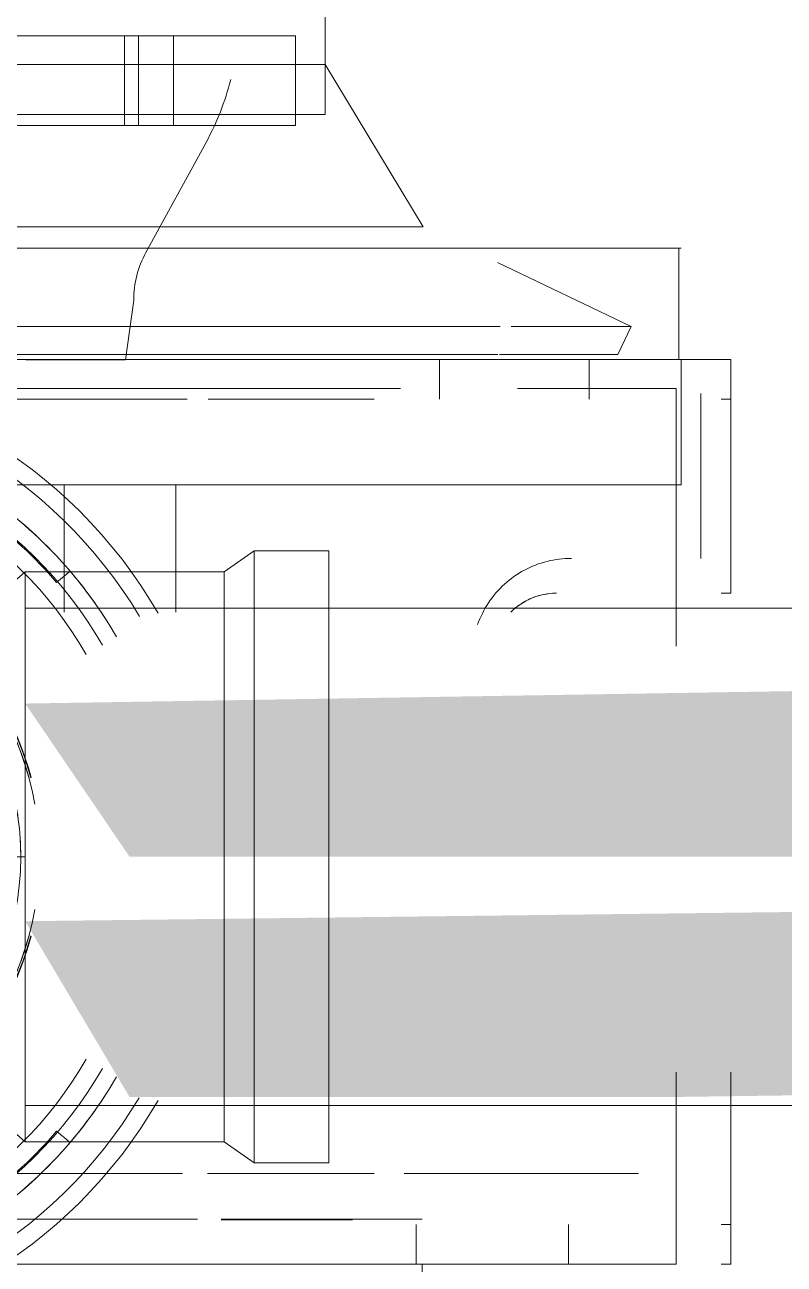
# Model space of a CAD drawing. Header units: metres. Extents: x 149 to 429, y -3 to 162.
# Drawn here: x 355.9768 to 356.0531, y 96.201 to 96.3256 of the extents above; entities that cross this region are included whole.
import ezdxf

# ---------------------------------------------------------------- set-up
doc = ezdxf.new("R2010")
doc.units = ezdxf.units.M
for name, color, linetype, lineweight in [('P-PIPE', 7, 'Continuous', 5), ('P-PIPE-CNTR', 7, 'Continuous', 5), ('P-SANR-FIXT', 7, 'Continuous', 5)]:
    doc.layers.add(name, color=color, linetype=linetype, lineweight=lineweight)

# ---------------------------------------------------------------- blocks, each defined once
blk = doc.blocks.new('Bomba Jacuzzi1 - 15B-T 1_1_2CV TRIF_220_380V _1 1_2CV_-V121-TÉRREO 1_20 - Dependente 2')
at = {"layer": 'P-SANR-FIXT', "color": 9, "lineweight": 15, "true_color": 0xc0c0c0}
for p, q in [((0.214625, 0.05925000000000034), (0.214625, -0.05924999999999967)), ((0.214625, 0.05925000000000034), (0.214625, -0.05924999999999967)), ((0.213487, 0.04400000000000034), (0.213487, -0.04399999999999966)), ((0.213487, 0.04400000000000034), (0.213487, -0.04399999999999966)), ((0.2225, -0.04399999999999966), (0.2225, 0.04400000000000034)), ((0.2225, -0.04399999999999966), (0.2225, 0.04400000000000034)), ((0.213487, -0.04149999999999967), (0.213487, 0.04150000000000035)), ((0.213487, -0.04149999999999967), (0.213487, 0.04150000000000035)), ((0.2225, 0.04150000000000035), (0.2225, -0.04149999999999967)), ((0.2225, 0.04150000000000035), (0.2225, -0.04149999999999967)), ((0.213487, 0.03300000000000034), (0.213487, -0.03299999999999967)), ((0.213487, 0.03300000000000034), (0.213487, -0.03299999999999967)), ((0.213487, -0.03049999999999967), (0.213487, 0.03050000000000034)), ((0.213487, -0.03049999999999967), (0.213487, 0.03050000000000034)), ((0.203312, -0.06907799999999967), (0.203312, 2.379059794325298e-16)), ((0.203312, -0.06182169567077971), (0.203312, 2.484619597875562e-16)), ((0.219625, 6.350871527104741e-16), (0.219625, -0.05924999999999966)), ((0.213487, -0.03906764966055676), (0.213487, -0.002031506006338959)), ((0.213487, -0.002031506006338938), (0.213487, -0.03906764966055658)), ((0.2225, -0.002031506006338961), (0.2225, -0.03906764966055676)), ((0.2225, -0.03906764966055658), (0.2225, -0.002031506006338938)), ((0.09905600000000002, -0.003145231169714404), (0.09905600000000002, -0.09449999999999967)), ((0.213487, -0.003445719568712063), (0.213487, -0.04048186322292979)), ((0.213487, -0.04048186322292959), (0.213487, -0.003445719568712063)), ((0.2225, -0.04048186322292979), (0.2225, -0.003445719568712059)), ((0.2225, -0.003445719568712063), (0.2225, -0.04048186322292959)), ((0.213487, -0.05624999999999967), (0.213487, -0.003872983346207061)), ((0.213487, -0.003872983346207053), (0.213487, -0.05624999999999967)), ((0.2225, -0.05624999999999967), (0.2225, -0.003872983346207053)), ((0.2225, -0.003872983346207061), (0.2225, -0.05624999999999967)), ((0.20117, -0.00628305148793191), (0.20117, -0.0765469554875169)), ((0.1774, -0.0768398580535087), (0.1774, -0.01354140730138602)), ((0.19, -0.01354140730138602), (0.19, -0.0768398580535087)), ((0.213487, -0.04048186322292979), (0.213487, -0.03906764966055676)), ((0.213487, -0.03906764966055676), (0.2225, -0.03906764966055676)), ((0.213487, -0.03906764966055658), (0.213487, -0.04048186322292959)), ((0.2225, -0.03906764966055658), (0.213487, -0.03906764966055658)), ((0.2225, -0.03906764966055676), (0.2225, -0.04048186322292979)), ((0.2225, -0.04048186322292959), (0.2225, -0.03906764966055658)), ((0.213487, -0.04048186322292979), (0.2225, -0.04048186322292979)), ((0.213487, -0.04048186322292959), (0.2225, -0.04048186322292959)), ((0.2007431644073421, -0.04122521755382266), (0.2118003561001532, -0.04726891260466683)), ((0.2134870000002476, -0.0440000000000593), (0.2225000000002006, -0.0440000000000593)), ((0.2225, -0.05624999999999967), (0.213487, -0.05624999999999967)), ((0.213487, -0.05624999999999967), (0.2225, -0.05624999999999967)), ((0.2033120000001742, -0.06907800000011304), (0.2196250000002381, -0.05925000000007749)), ((0.2146250000001526, -0.05925000000007749), (0.2301250000002097, -0.05925000000007749)), ((0.05090153967197403, -0.06900000000007095), (0.09905600000013966, -0.06900000000007095)), ((0.1774, -0.07683985805350878), (0.1774, -0.0851628751652026)), ((0.19, -0.08498315557454636), (0.19, -0.0764959149721657)), ((0.19, -0.07654695548751697), (0.19, -0.08486421843914564)), ((0.19, -0.07654695548751649), (0.19, -0.08486421843914538)), ((0.19, -0.09999999999999948), (0.19, -0.07683985805346827)), ((0.19, -0.0851628751652026), (0.19, -0.07683985805350871)), ((0.19048871739608, -0.0886505675346927), (0.19048871739608, -0.07677364354495188)), ((0.1933120000001418, -0.0900000000000142), (0.1997420948823365, -0.07654695548751116)), ((0.20117, -0.0848642184391454), (0.20117, -0.07654695548751655)), ((0.20117, -0.08486421843914563), (0.20117, -0.0765469554875169)), ((0.193312, -0.0899999999999997), (0.193312, -0.0779422863405992)), ((0.187056, -0.09449999999999967), (0.187056, -0.08183940065762921)), ((0.1774, -0.09407259980482897), (0.1774, -0.08516287516520257)), ((0.186, -0.08577184031214673), (0.19, -0.08577184031214673)), ((0.19, -0.0947919999999997), (0.19, -0.08486421843914564)), ((0.19, -0.0848642184391454), (0.19, -0.09479199999999968)), ((0.19, -0.09407160286886058), (0.19, -0.08498315557454636)), ((0.19, -0.08516287516520257), (0.19, -0.09407259980482897)), ((0.20117, -0.09479199999999968), (0.20117, -0.0848642184391454)), ((0.20117, -0.08486421843914564), (0.20117, -0.0947919999999997)), ((0.1904887173962814, -0.0886505675347009), (0.1933120000001418, -0.0900000000000142)), ((0.09905600000000002, -0.09127999058431642), (0.09905600000000002, -0.09449999999999967)), ((0.187056, -0.09449999999999967), (0.187056, -0.09127999058431657)), ((0.09905600000013966, -0.09450000000002183), (0.118349364905553, -0.09450000000002183)), ((0.1611689295925016, -0.09450000000002183), (0.1870560000001197, -0.09450000000002183)), ((0.1774, -0.09407160286886061), (0.1774, -0.09499999993272662)), ((0.1774, -0.09407259980482897), (0.1774, -0.09499999999999954)), ((0.19, -0.09499999993272663), (0.19, -0.0940716028688607)), ((0.19, -0.09499999999999954), (0.19, -0.09407259980482889)), ((0.1774000000002195, -0.09500000000009969), (0.1900000000001994, -0.09500000000009969)), ((0.19, -0.09479199999999968), (0.19, -0.09499999999999967)), ((0.20117, -0.09479199999999968), (0.19, -0.09479199999999968)), ((0.19, -0.09479199999999965), (0.20117, -0.09479199999999965)), ((0.20117, -0.09499999999999967), (0.20117, -0.09479199999999964)), ((0.1865509255802533, -0.09699999999999945), (0.17, -0.09699999999999945)), ((0.17, -0.09699999999999943), (0.1865509255802533, -0.09699999999999943)), ((0.1665, -0.09904308625000623), (0.1665, -0.09999999999999948)), ((0.1665, -0.09999999999999946), (0.1665, -0.09904308625000621)), ((0.1665, -0.09904308625000623), (0.1665, -0.09999999999999948)), ((0.1665, -0.09999999999999946), (0.1665, -0.09904308625000621)), ((0.09902800000000002, -0.09999999999999946), (0.1183493649053564, -0.09999999999999946)), ((0.1665, -0.09999999999999948), (0.19, -0.09999999999999948)), ((0.19, -0.09999999999999946), (0.1665, -0.09999999999999946)), ((0.1665, -0.09999999999999948), (0.19, -0.09999999999999948)), ((0.19, -0.09999999999999946), (0.1665, -0.09999999999999946))]:
    blk.add_line(p, q, dxfattribs=at)
at = {"layer": 'P-SANR-FIXT', "color": 254, "lineweight": 15, "true_color": 0xd3d3d3}
for p, q in [((0.19048871739608, -0.07659579989073372), (0.19048871739608, -0.006406893536632933)), ((0.19048871739608, -0.07659579989073366), (0.19048871739608, -0.006406893536632869)), ((0.193312, -0.07682858656711536), (0.193312, -0.00640705988220801)), ((0.193312, -0.07682858656711532), (0.193312, -0.006407059882207981)), ((0.20117, -0.07654695548751655), (0.20117, -0.006283051487931198)), ((0.19, -0.0765469554875169), (0.19, -0.01354140730135719)), ((0.108184, -0.04491403440336424), (0.108184, -0.0245040324806731)), ((0.108184, -0.04491403440336451), (0.108184, -0.0245040324806734)), ((0.187056, -0.06682159082212852), (0.187056, -0.02445839976218799)), ((0.1036, -0.04641008656535589), (0.1036, -0.02640515683319091)), ((0.189947, -0.03916449999999948), (0.195947, -0.03999999999999949)), ((0.195947, -0.03999999999999948), (0.189947, -0.03916449999999947)), ((0.2118003561001532, -0.04726891260466681), (0.2007431644073421, -0.04122521755382264)), ((0.108184, -0.06416004089774209), (0.108184, -0.04741244317738891)), ((0.108184, -0.06416004089774234), (0.108184, -0.0474124431773892)), ((0.1035, -0.04878051525618109), (0.1035, -0.0619999999999997)), ((0.1036, -0.06374768774327846), (0.1036, -0.04879036790187147)), ((0.108184, -0.08764424577416449), (0.108184, -0.0671843098035363)), ((0.108184, -0.0876442457741646), (0.108184, -0.06718430980353657)), ((0.186, -0.0707145816875006), (0.19, -0.0707145816875006)), ((0.19, -0.07683985805346824), (0.19, -0.09904308625000491)), ((0.19, -0.09904308625000495), (0.19, -0.07683985805346827)), ((0.09905600000000002, -0.08183940065762871), (0.09905600000000002, -0.09127999058431642)), ((0.09905600000000002, -0.08369963825267952), (0.103056, -0.08369963825267952)), ((0.1774, -0.08498315557454636), (0.1774, -0.09407160286886058)), ((0.19, -0.08577184031214673), (0.19, -0.0990430862500064)), ((0.187056, -0.08764424577416437), (0.187056, -0.09073599999999964)), ((0.187056, -0.08764424577416476), (0.187056, -0.09073599999999964)), ((0.186, -0.09904308625000495), (0.186, -0.0999999999999995)), ((0.186, -0.0999999999999995), (0.186, -0.09904308625000639)), ((0.1183493649053564, -0.09999999999999945), (0.09902800000000002, -0.09999999999999945)), ((0.09902800000000002, -0.09999999999999948), (0.1183493649053564, -0.09999999999999948)), ((0.1183493649053564, -0.09999999999999946), (0.09902800000000002, -0.09999999999999946)), ((0.186, -0.0999999999999995), (0.19, -0.0999999999999995))]:
    blk.add_line(p, q, dxfattribs=at)
at = {"layer": 'P-SANR-FIXT', "color": 254, "lineweight": 15, "true_color": 0xe0e0e0}
for p, q in [((0.19, -0.01354140730135652), (0.19, -0.07654695548751655)), ((0.19, -0.07654695548750066), (0.19, -0.01354140730136962)), ((0.19, -0.0764959149721657), (0.19, -0.01354140730138338)), ((0.19, -0.01979397966391415), (0.19, -0.07071458168750061)), ((0.186, -0.03871911036493665), (0.186, -0.02485031015238471)), ((0.187056, -0.02450403248067269), (0.187056, -0.04536799999999915)), ((0.187056, -0.02450403248067423), (0.187056, -0.04536800000000046)), ((0.187056, -0.04741244317738854), (0.187056, -0.06416004089774179)), ((0.187056, -0.04741244317738984), (0.187056, -0.06416004089774287)), ((0.1036, -0.06899999999999967), (0.1036, -0.06374768774327846)), ((0.1774, -0.07649591497216564), (0.1774, -0.07896588260215075)), ((0.187056, -0.07857968103778416), (0.187056, -0.08764424577416437)), ((0.187056, -0.07857968103778488), (0.187056, -0.08764424577416476)), ((0.187056, -0.09127999058431657), (0.187056, -0.08183940065762904)), ((0.1774, -0.08430079112551644), (0.1774, -0.08498315557454636)), ((0.108184, -0.09073599999999964), (0.108184, -0.08764424577416449)), ((0.108184, -0.09073599999999964), (0.108184, -0.0876442457741646)), ((0.19, -0.09999999999999948), (0.19, -0.09699999999999945)), ((0.19, -0.09699999999999943), (0.19, -0.09999999999999946)), ((0.09905600000000002, -0.09904308625000494), (0.09905600000000002, -0.09999999999999948)), ((0.09905600000000002, -0.0999999999999995), (0.09905600000000002, -0.09904308625000703)), ((0.103056, -0.09904308625000703), (0.103056, -0.0999999999999995)), ((0.103056, -0.0999999999999995), (0.103056, -0.09904308625000495)), ((0.19, -0.09904308625000491), (0.19, -0.09999999999999945)), ((0.19, -0.0990430862500064), (0.19, -0.0999999999999995)), ((0.19, -0.0999999999999995), (0.19, -0.09904308625000495)), ((0.09905600000000002, -0.0999999999999995), (0.103056, -0.0999999999999995))]:
    blk.add_line(p, q, dxfattribs=at)
at = {"layer": 'P-SANR-FIXT', "color": 254, "lineweight": 15, "true_color": 0xe9e9e9}
for p, q in [((0.19, -0.01354140730136959), (0.19, -0.07654695548750061)), ((0.187056, -0.04546990180780066), (0.187056, -0.0244583997621877)), ((0.1774, -0.02695925989741234), (0.1774, -0.04536800000002818)), ((0.189947, -0.02916449999999948), (0.189947, -0.03916449999999948)), ((0.19, -0.07654695548750066), (0.19, -0.02897912934795168)), ((0.1774000000000191, -0.03299999999999945), (0.1645961940777349, -0.03299999999999945)), ((0.19, -0.04424999999999945), (0.19, -0.03299999999999945)), ((0.19, -0.03299999999999943), (0.19, -0.04424999999999944)), ((0.1645961940777134, -0.04424999999999945), (0.1774000000000085, -0.04424999999999945)), ((0.1774000000000085, -0.04424999999999944), (0.1645961940777134, -0.04424999999999944)), ((0.187056, -0.06440075186237207), (0.187056, -0.0472499999999995)), ((0.1774, -0.04939753728385585), (0.1774, -0.06416004089775802)), ((0.09905600000000002, -0.06838664109389055), (0.103056, -0.06838664109389055)), ((0.1774, -0.07896588260215075), (0.1774, -0.08430079112551644))]:
    blk.add_line(p, q, dxfattribs=at)
at = {"layer": 'P-SANR-FIXT', "color": 7, "lineweight": 15, "true_color": 0xefefef}
for p, q in [((0.186, -0.02898998229862494), (0.186, -0.04536800000003269)), ((0.189947, -0.03916449999999947), (0.189947, -0.02916449999999947)), ((0.1645961940777349, -0.03299999999999943), (0.1774000000000191, -0.03299999999999943)), ((0.186, -0.04748485908989171), (0.186, -0.06416004089777333))]:
    blk.add_line(p, q, dxfattribs=at)
at = {"layer": 'P-SANR-FIXT', "color": 254, "lineweight": 15, "true_color": 0xd3d3d3}
for centre, radius, start, end in [((0.1959469999999957, -0.05000000000001169), 0.01000000000001223, 61.33964584763093, 89.99999999997542), ((0.2247500000000707, -0.02357699999980613), 0.02700000000020422, 241.3396458476301, 255.7824978002517)]:
    blk.add_arc(centre, radius, start, end, dxfattribs=at)
at = {"layer": 'P-SANR-FIXT', "color": 254, "lineweight": 15, "true_color": 0xe0e0e0}
for centre, radius, start, end in [((0.1959469999999957, -0.05000000000001168), 0.01000000000001217, 61.33964584763039, 89.99999999997503), ((0.1600000000000001, -0.08398099999999944), 0.009999999999999955, 56.38662117593087, 70.48327646991366), ((0.1600000000000001, -0.08398099999999943), 0.00999999999999994, 56.38662117593123, 70.48327646991416)]:
    blk.add_arc(centre, radius, start, end, dxfattribs=at)
at = {"layer": 'P-SANR-FIXT', "color": 9, "lineweight": 15, "true_color": 0xc0c0c0}
blk.add_arc((0.2247500000000707, -0.02357699999980615), 0.02700000000020421, 241.3396458476297, 255.7824978002513, dxfattribs=at)
at = {"layer": 'P-SANR-FIXT', "color": 254, "lineweight": 15, "true_color": 0xe9e9e9}
for centre, radius, start, end in [((0.1600000000000001, -0.08398099999999944), 0.009999999999999945, 28.19331058796541, 56.38662117593088), ((0.1600000000000001, -0.08398099999999943), 0.00999999999999997, 28.19331058796591, 56.38662117593132), ((0.16, -0.0824999999999995), 0.006500000000000016, 4.893161048405392e-13, 45.00000000000048)]:
    blk.add_arc(centre, radius, start, end, dxfattribs=at)
at = {"layer": 'P-SANR-FIXT', "color": 7, "lineweight": 15, "true_color": 0xefefef}
for centre, radius, start, end in [((0.16, -0.08249999999999949), 0.006500000000000025, 29.99999999999998, 45.00000000000006), ((0.16, -0.08249999999999946), 0.006500000000000016, 3.66987078630405e-13, 45.00000000000043), ((0.16, -0.08249999999999945), 0.00649999999999999, 14.99999999999994, 44.99999999999995), ((0.16, -0.08249999999999949), 0.00649999999999999, 15.00000000000002, 29.99999999999989), ((0.1600000000000001, -0.08398099999999944), 0.009999999999999945, 14.09665529398268, 28.19331058796541), ((0.1600000000000001, -0.08398099999999943), 0.00999999999999996, 14.09665529398309, 28.19331058796588), ((0.16, -0.08249999999999949), 0.006500000000000034, 0, 15.00000000000012), ((0.16, -0.08249999999999945), 0.006500000000000034, 0, 15.00000000000004), ((0.1600000000000001, -0.08398099999999944), 0.009999999999999953, 0, 14.0966552939827), ((0.1600000000000001, -0.08398099999999943), 0.009999999999999964, 3.975693351829421e-13, 14.0966552939831)]:
    blk.add_arc(centre, radius, start, end, dxfattribs=at)
blk = doc.blocks.new('Joelho 45_90 - Agua Fria_Soldavel - MEP - Tigre - Standard-V126-TÉRREO 1_20 - Dependente 2')
at = {"layer": 'P-PIPE', "lineweight": 15, "true_color": 0x69503c}
blk.add_hatch(color=27, dxfattribs=at).paths.add_polyline_path([(149.5427179895538, 96.214808532993), (149.5665186246483, 96.25445853299298), (149.5552179895537, 96.25848434751315), (149.5229209009113, 96.25736233891529), (149.5218850618301, 96.24195853299305), (149.5384981784451, 96.22030789789835)])
at = {"layer": 'P-PIPE', "color": 4, "lineweight": 15, "true_color": 0x00ffff}
for p, q in [((149.5948179895537, 96.27270853299298), (149.5918179895537, 96.27060853299298)), ((149.6023179895537, 96.27270853299298), (149.5948179895537, 96.27270853299298)), ((149.5948179895538, 96.27270853299292), (149.5948179895538, 96.24195853299291)), ((149.6023179895538, 96.24195853299291), (149.6023179895538, 96.27270853299292)), ((149.5718179895536, 96.27060853299284), (149.5701179895539, 96.26910853299302)), ((149.5718179895538, 96.24195853299291), (149.5718179895538, 96.27060853299271)), ((149.5918179895537, 96.27060853299298), (149.5718179895536, 96.27060853299298)), ((149.5718179895538, 96.27060853299291), (149.5718179895538, 96.24195853299291)), ((149.5918179895538, 96.27060853299291), (149.5918179895538, 96.24195853299291)), ((149.5701179895539, 96.26910853299292), (149.5701179895539, 96.24195853299291)), ((149.5701179895538, 96.24195853299291), (149.5701179895538, 96.26910853299292)), ((149.5718179895538, 96.26610667865013), (149.5718179895538, 96.2669585329929)), ((149.5718179895538, 96.21695853299292), (149.5718179895538, 96.2669585329929)), ((149.6023179895538, 96.2669585329929), (149.6023179895538, 96.26610667865013)), ((149.6023179895538, 96.2669585329929), (149.6023179895538, 96.21695853299292)), ((149.5701179895536, 96.24195853299291), (149.5701179895536, 96.2148085329929)), ((149.5701179895538, 96.2148085329929), (149.5701179895538, 96.24195853299291)), ((149.5718179895538, 96.21330853299273), (149.5718179895538, 96.24195853299291)), ((149.5718179895538, 96.24195853299291), (149.5718179895538, 96.21330853299291)), ((149.5918179895538, 96.24195853299291), (149.5918179895538, 96.21330853299291)), ((149.5948179895538, 96.24195853299291), (149.5948179895538, 96.2112085329929)), ((149.6023179895538, 96.2112085329929), (149.6023179895538, 96.24195853299291)), ((149.5718179895538, 96.21695853299292), (149.5718179895538, 96.21781038733569)), ((149.6023179895538, 96.21781038733569), (149.6023179895538, 96.21695853299292)), ((149.5701179895534, 96.214808532993), (149.5718179895536, 96.21330853299277)), ((149.5718179895536, 96.21330853299305), (149.5918179895537, 96.21330853299305)), ((149.5918179895537, 96.21330853299305), (149.5948179895537, 96.21120853299304)), ((149.5948179895537, 96.21120853299304), (149.6023179895537, 96.21120853299304))]:
    blk.add_line(p, q, dxfattribs=at)
at = {"layer": 'P-PIPE', "color": 4, "lineweight": 15, "true_color": 0x00ffff, "flags": 128}
for points in [[(149.5701179895536, 96.26910853299302), (149.5690222817969, 96.26910853299302), (149.5679283269389, 96.26910853299302), (149.5668378750739, 96.26910853299302), (149.5657526706924, 96.26910853299302), (149.5646744498899, 96.26910853299302), (149.5636049375895, 96.26910853299302), (149.562545844783, 96.26910853299302), (149.5614988657929, 96.26910853299302), (149.5604656755619, 96.26910853299302), (149.5594479269744, 96.26910853299302), (149.5584472482109, 96.26910853299302), (149.5574652401439, 96.26910853299302), (149.5565034737767, 96.26910853299302), (149.5555634877307, 96.26910853299302), (149.5546467857827, 96.26910853299302), (149.5537548344603, 96.26910853299302), (149.5528890606955, 96.26910853299302), (149.5520508495417, 96.26910853299302), (149.5512415419576, 96.26910853299302), (149.550462432663, 96.26910853299302), (149.5497147680664, 96.26910853299302), (149.5489997442719, 96.26910853299302), (149.5483185051646, 96.26910853299302), (149.5476721405822, 96.26910853299302), (149.5470616845699, 96.26910853299302), (149.5464881137272, 96.26910853299302), (149.545952345645, 96.26910853299302), (149.545455237438, 96.26910853299302), (149.5449975843733, 96.26910853299302), (149.5445801185982, 96.26910853299302), (149.5442035079687, 96.26910853299302), (149.5438683549818, 96.26910853299302), (149.5435751958105, 96.26910853299302), (149.543324499447, 96.26910853299302), (149.543116666952, 96.26910853299302), (149.5429520308132, 96.26910853299302), (149.5428308544134, 96.26910853299302), (149.5427533316087, 96.26910853299302), (149.5427195864193, 96.26910853299302)], [(149.5427399066312, 96.214808532993), (149.5428056228009, 96.214808532993), (149.5429150329313, 96.214808532993), (149.5430679619892, 96.214808532993), (149.5432641653209, 96.214808532993), (149.5435033290427, 96.214808532993), (149.5437850705439, 96.214808532993), (149.5441089390983, 96.214808532993), (149.544474416585, 96.214808532993), (149.544880918318, 96.214808532993), (149.5453277939814, 96.214808532993), (149.5458143286695, 96.214808532993), (149.5463397440305, 96.214808532993), (149.5469031995118, 96.214808532993), (149.5475037937052, 96.214808532993), (149.5481405657877, 96.214808532993), (149.5488124970599, 96.214808532993), (149.5495185125752, 96.214808532993), (149.5502574828593, 96.214808532993), (149.5510282257176, 96.214808532993), (149.5518295081256, 96.214808532993), (149.5526600482026, 96.214808532993), (149.5535185172616, 96.214808532993), (149.5544035419352, 96.214808532993), (149.5553137063729, 96.214808532993), (149.5562475545054, 96.214808532993), (149.5572035923752, 96.214808532993), (149.5581802905257, 96.214808532993), (149.559176086448, 96.214808532993), (149.560189387081, 96.214808532993), (149.5612185713601, 96.214808532993), (149.5622619928098, 96.214808532993), (149.5633179821784, 96.214808532993), (149.5643848501082, 96.214808532993), (149.5654608898381, 96.214808532993), (149.5665443799343, 96.214808532993), (149.5676335870434, 96.214808532993), (149.5687267686665, 96.214808532993), (149.5698221759463, 96.214808532993), (149.5701179895537, 96.214808532993)]]:
    blk.add_lwpolyline(points, dxfattribs=at)
at = {"layer": 'P-PIPE', "color": 4, "lineweight": 15, "true_color": 0x00ffff}
for radius, start, end in [(0.03075000000000133, 15.00000000000625, 135), (0.03075000000000715, 20.00000000001377, 120.0000000000083), (0.02865000000000559, 45.0000000000473, 120.000000000019), (0.02865000000000559, 0, 120.000000000019), (0.02865000000000889, 45, 120.0000000000252), (0.027150000000006, 0, 180), (0.027150000000006, 0, 180), (0.02500000000000568, 90, 104.9999999999897), (0.02499999999999454, 90, 104.9999999999978), (0.02499999999999454, 75.00000000000217, 90), (0.02499999999997726, 44.99999999998371, 90), (0.03075000000001182, 149.999999999995, 180), (0.03075000000001182, 159.9999999999936, 180), (0.02864999999999895, 159.9999999999718, 180), (0.02864999999999895, 164.9999999999773, 180), (0.02865000000000475, 164.9999999999792, 180), (0.02865000000000475, 0, 15.00000000002083), (0.02864999999999895, 0, 15.00000000002267), (0.03075000000000714, 180, 344.999999999987), (0.03075000000000188, 180, 339.9999999999933), (0.02864999999999895, 180, 0), (0.02864999999999895, 180, 0), (0.02864999999999895, 180, 0), (0.027150000000006, 180, 0), (0.027150000000006, 180, 0), (0.02500000000000568, 180, 195.0000000000056), (0.02499999999999454, 180, 255.0000000000018), (0.02499999999999454, 284.9999999999974, 345.0000000000018), (0.02499999999998652, 299.9999999999945, 345.0000000000059)]:
    blk.add_arc((149.5427179895538, 96.24195853299291), radius, start, end, dxfattribs=at)
blk = doc.blocks.new('AF_Soldavel_Uniao - Standard-V129-TÉRREO 1_20 - Dependente 2')
at = {"layer": 'P-PIPE', "color": 4, "lineweight": 15, "true_color": 0x00ffff}
for p, q in [((149.5328222662919, 96.2832204922911), (149.5324099444893, 96.28493974059516)), ((149.5328222662919, 96.2832204922911), (149.5324099444893, 96.28493974059516)), ((149.5530260346183, 96.28493974059516), (149.5526137128157, 96.2832204922911)), ((149.5530260346183, 96.28493974059516), (149.5526137128157, 96.2832204922911)), ((149.5257936532354, 96.28278997725076), (149.5264706266881, 96.28115671948046)), ((149.5257936532354, 96.28278997725076), (149.5264706266881, 96.28115671948046)), ((149.5589653524194, 96.28115671948046), (149.5596423258721, 96.28278997725076)), ((149.5589653524194, 96.28115671948046), (149.5596423258721, 96.28278997725076)), ((149.5104590101071, 96.26952359909222), (149.5091148859635, 96.27067214351304)), ((149.5104590101071, 96.26952359909222), (149.5091148859635, 96.27067214351304)), ((149.5763210931441, 96.27067214351304), (149.5749769690005, 96.26952359909222)), ((149.5763210931441, 96.27067214351304), (149.5749769690005, 96.26952359909222)), ((149.5050257930891, 96.2650439900096), (149.5065334809477, 96.26412057172894)), ((149.5050257930891, 96.2650439900096), (149.5065334809477, 96.26412057172894)), ((149.5004175876286, 96.24529778754557), (149.4986550708817, 96.24543692315194)), ((149.5004175876286, 96.24529778754557), (149.4986550708817, 96.24543692315194)), ((149.4986550708817, 96.23848014283388), (149.5004175876286, 96.23861927844025)), ((149.4986550708817, 96.23848014283388), (149.5004175876286, 96.23861927844025)), ((149.5065334809477, 96.21979649425688), (149.5050257930891, 96.2188730759762)), ((149.5065334809477, 96.21979649425688), (149.5050257930891, 96.2188730759762)), ((149.5091148859635, 96.2132449224728), (149.5104590101071, 96.21439346689358)), ((149.5091148859635, 96.2132449224728), (149.5104590101071, 96.21439346689358)), ((149.5749769690005, 96.21439346689358), (149.5763210931441, 96.2132449224728)), ((149.5749769690005, 96.21439346689358), (149.5763210931441, 96.2132449224728)), ((149.5264706266881, 96.20276034650537), (149.5257936532354, 96.20112708873506)), ((149.5264706266881, 96.20276034650537), (149.5257936532354, 96.20112708873506)), ((149.5596423258721, 96.20112708873506), (149.5589653524194, 96.20276034650537)), ((149.5596423258722, 96.20112708873506), (149.5589653524194, 96.20276034650537)), ((149.5324099444893, 96.19897732539064), (149.5328222662919, 96.20069657369476)), ((149.5324099444893, 96.19897732539064), (149.5328222662919, 96.20069657369476)), ((149.5526137128157, 96.20069657369476), (149.5530260346183, 96.19897732539064)), ((149.5526137128157, 96.20069657369476), (149.5530260346183, 96.19897732539064))]:
    blk.add_line(p, q, dxfattribs=at)
for radius, start, end in [(0.04420000000001778, 90, 269.9999999999996), (0.04419999999999809, 90, 103.486349230046), (0.04420000000000069, 30.00000000001039, 90), (0.04420000000001778, 76.513650769993, 90), (0.04420000000000095, 103.4863492300432, 112.513650769967), (0.04243199999999919, 76.51365076998142, 103.4863492300186), (0.04243199999999919, 76.51365076998142, 103.4863492300186), (0.04419999999999146, 67.48634923002543, 76.51365076998785), (0.04420000000000861, 112.5136507699731, 139.4863492300066), (0.04420000000000095, 40.51365076999836, 67.48634923003048), (0.0424319999999966, 112.513650769979, 139.4863492300352), (0.0424319999999966, 112.513650769979, 139.4863492300352), (0.04243199999999826, 40.51365076999744, 67.48634923002656), (0.04243200000001986, 40.51365076998692, 67.48634923003688), (0.03069999999999595, 90, 135), (0.03069999999999595, 90, 135), (0.03069999999999595, 90, 135), (0.0306999999999929, 90, 135), (0.03070000000001281, 15.00000000000395, 90), (0.03070000000001281, 15.00000000000395, 90), (0.03070000000001281, 15.00000000000395, 90), (0.03069999999999595, 14.99999999999583, 90), (0.04420000000000135, 139.4863492300066, 148.5136507699927), (0.04420000000000861, 31.48634923000728, 40.51365076999345), (0.04419999999999625, 148.5136507699933, 175.4863492299956), (0.0424320000000037, 148.5136507699917, 175.4863492300137), (0.0424320000000037, 148.5136507699917, 175.4863492300137), (0.0307000000000024, 150.0000000000104, 269.9999999999996), (0.0307000000000024, 150.0000000000104, 269.9999999999996), (0.0307000000000024, 150.0000000000104, 269.9999999999996), (0.03069999999999595, 150.0000000000146, 269.9999999999996), (0.04419999999999625, 175.4863492299956, 184.513650770004), (0.02499999999999454, 180, 194.9999999999975), (0.02500000000000568, 180, 195.0000000000056), (0.02500000000000568, 180, 195.0000000000056), (0.02499999999999454, 180, 194.9999999999975), (0.04420000000000135, 184.5136507700034, 211.4863492300183), (0.0424319999999998, 184.5136507699854, 211.4863492300051), (0.0424319999999998, 184.5136507699854, 211.4863492300051), (0.02499999999999454, 329.9999999999837, 345.0000000000018), (0.02499999999998652, 329.9999999999907, 345.0000000000059), (0.02499999999998652, 329.9999999999907, 345.0000000000059), (0.02499999999999454, 329.9999999999837, 345.0000000000018), (0.03069999999999595, 269.9999999999996, 345.0000000000039), (0.03069999999999595, 269.9999999999996, 345.0000000000039), (0.03069999999999595, 269.9999999999996, 345.0000000000039), (0.03070000000001281, 269.9999999999996, 344.9999999999957), (0.02499999999999618, 299.9999999999874, 314.9999999999997), (0.02499999999998652, 299.9999999999945, 315.0000000000078), (0.02499999999998652, 299.9999999999945, 315.0000000000078), (0.02499999999999618, 299.9999999999874, 314.9999999999997), (0.04420000000001778, 269.9999999999996, 329.9999999999842), (0.04420000000000861, 211.486349230028, 220.513650769985), (0.04420000000000135, 319.486349230025, 328.5136507699809), (0.04243200000001986, 220.5136507700022, 247.48634923003), (0.04243200000001986, 220.5136507700022, 247.48634923003), (0.0424319999999966, 292.5136507699797, 319.4863492300115), (0.0424319999999966, 292.5136507699797, 319.4863492300115), (0.04420000000000095, 220.5136507699875, 247.4863492300326), (0.04420000000000861, 292.5136507699684, 319.4863492300143), (0.04419999999999809, 247.4863492300218, 256.5136507699538), (0.04420000000001183, 283.4863492300027, 292.5136507700007), (0.04243199999999919, 256.5136507699796, 283.4863492300197), (0.04243199999999919, 256.5136507699796, 283.4863492300197), (0.04420000000001778, 256.5136507699611, 269.9999999999996), (0.04419999999999146, 269.9999999999996, 283.4863492300116)]:
    blk.add_arc((149.5427179895538, 96.24195853299291), radius, start, end, dxfattribs=at)
blk = doc.blocks.new('AF_Soldavel_Valvula de Retencao - Soldável - 50 mm-3999613-TÉRREO 1_20 - Dependente 2')
at = {"layer": 'P-PIPE', "color": 4, "lineweight": 15, "true_color": 0x00ffff}
for centre, radius, start, end in [((149.5427179895538, 96.2419585329929), 0.04901000000000977, 90, 269.9999999999996), ((149.5427179895538, 96.2419585329929), 0.04901000000000977, 90, 269.9999999999996), ((149.5427179895538, 96.2419585329929), 0.04901000000000363, 30.00000000000415, 90), ((149.5427179895538, 96.2419585329929), 0.04901000000000977, 30.00000000001134, 90), ((149.5427179895538, 96.24195853299298), 0.04722999999916055, 90, 269.9999999999996), ((149.5427179895538, 96.2419585329929), 0.04723000000001321, 90, 269.9999999999996), ((149.5427179895538, 96.24195853299298), 0.04723000000083744, 30.7583889382749, 90), ((149.5427179895538, 96.2419585329929), 0.04722999999998478, 30.75873572859257, 90), ((149.5427179895538, 96.2419585329929), 0.04255000000000564, 90, 269.9999999999996), ((149.5427179895538, 96.2419585329929), 0.04255000000000564, 30.00000000001085, 90), ((149.5427179895538, 96.2419585329929), 0.04068000000000893, 90, 269.9999999999996), ((149.5427179895538, 96.2419585329929), 0.04068000000000893, 90, 269.9999999999996), ((149.5427179895538, 96.2419585329929), 0.04068000000000893, 30.00000000001405, 90), ((149.5427179895538, 96.2419585329929), 0.04068000000000893, 30.00000000001405, 90), ((149.5427179895538, 96.2419585329929), 0.03052000000000274, 90, 135), ((149.5427179895538, 96.2419585329929), 0.03052000000000274, 90, 135), ((149.5427179895538, 96.2419585329929), 0.03051999999999566, 90, 135), ((149.5427179895538, 96.2419585329929), 0.03052000000000016, 90, 130.0000000000274), ((149.5427179895538, 96.2419585329929), 0.03051999999999566, 15.0000000000024, 90), ((149.5427179895538, 96.2419585329929), 0.03051999999999566, 15.0000000000024, 90), ((149.5427179895538, 96.2419585329929), 0.03051999999999566, 9.999999999991166, 90), ((149.5427179895538, 96.2419585329929), 0.03052000000000495, 15.0000000000024, 90), ((149.5427179895538, 96.2419585329929), 0.02500000000000568, 90, 104.9999999999894), ((149.5427179895538, 96.2419585329929), 0.02499999999999454, 90, 104.9999999999973), ((149.5427179895538, 96.2419585329929), 0.02499999999999454, 75.00000000000274, 90), ((149.5427179895538, 96.2419585329929), 0.02499999999997726, 74.99999999999433, 90), ((149.5427179895538, 96.2419585329929), 0.03051999999999566, 150.0000000000182, 269.9999999999996), ((149.5427179895538, 96.2419585329929), 0.03051999999999566, 150.0000000000182, 269.9999999999996), ((149.5427179895538, 96.2419585329929), 0.03051999999999566, 150.0000000000182, 269.9999999999996), ((149.5427179895538, 96.2419585329929), 0.03052000000001958, 150.0000000000025, 269.9999999999996), ((149.5427179895538, 96.24195853299278), 0.02500000000000568, 180, 195.0000000000056), ((149.5427179895538, 96.2419585329929), 0.02500000000000568, 180, 195.0000000000056), ((149.5427179895538, 96.2419585329929), 0.02499999999999454, 180, 194.9999999999896), ((149.5427179895538, 96.24195853299278), 0.02499999999999454, 180, 194.9999999999817), ((149.5427179895538, 96.2419585329929), 0.03052000000000564, 269.9999999999996, 349.9999999999785), ((149.5427179895538, 96.2419585329929), 0.02499999999998652, 299.9999999999904, 345.000000000013), ((149.5427179895538, 96.2419585329929), 0.02499999999999454, 299.9999999999711, 345.0000000000018), ((149.5427179895538, 96.24195853299278), 0.02499999999998652, 330.0000000000363, 345.000000000016), ((149.5427179895538, 96.24195853299278), 0.02499999999999454, 330.0000000000119, 345.0000000000018), ((149.5427179895538, 96.2419585329929), 0.03052000000000495, 269.9999999999996, 344.9999999999972), ((149.5427179895538, 96.2419585329929), 0.03052000000000495, 269.9999999999996, 344.9999999999972), ((149.5427179895538, 96.2419585329929), 0.03051999999999566, 269.9999999999996, 344.9999999999972), ((149.5427179895538, 96.24195853299278), 0.02499999999998652, 300.0000000000015, 315.0000000000159), ((149.5427179895538, 96.24195853299278), 0.02499999999999618, 299.9999999999874, 314.9999999999997), ((149.5427179895538, 96.2419585329929), 0.04068000000000231, 269.9999999999996, 329.9999999999943), ((149.5427179895538, 96.2419585329929), 0.04068000000000231, 269.9999999999996, 329.9999999999943), ((149.5427179895538, 96.2419585329929), 0.04254999999999169, 269.9999999999996, 329.999999999996), ((149.5427179895538, 96.2419585329929), 0.04723000000002281, 269.9999999999996, 329.1485223883228), ((149.5427179895538, 96.24195853299298), 0.04723000000084462, 269.9999999999996, 329.1483520525941), ((149.5427179895538, 96.2419585329929), 0.04901000000000977, 269.9999999999996, 329.9999999999955), ((149.5427179895538, 96.2419585329929), 0.04901000000000363, 269.9999999999996, 329.9999999999955)]:
    blk.add_arc(centre, radius, start, end, dxfattribs=at)

msp = doc.modelspace()

# ---------------------------------------------------------------- hatches: boundary and pattern name
at = {"layer": 'P-PIPE', "true_color": 0x69503c}
for points in [[(356.5162551441038, 96.24195853299308), (356.5162551441038, 96.26610667865023), (355.9768551441038, 96.25736233891533), (355.9873441441036, 96.24195853299308), (356.4980051441037, 96.24195853299308)], [(356.0411611248322, 96.21781038733586), (356.5162551441038, 96.22428086346343), (356.5162551441038, 96.24195853299308), (355.9768551441038, 96.2354880568655), (355.9873441441036, 96.21781038733586), (356.0265263952376, 96.21781038733586)]]:
    msp.add_hatch(color=27, dxfattribs=at).paths.add_polyline_path(points)

# ---------------------------------------------------------------- linework, layer by layer
at = {"layer": 'P-PIPE', "color": 4, "lineweight": 15, "true_color": 0x00ffff}
for p, q in [((356.5162551441038, 96.2669585329931), (355.9768551441038, 96.2669585329931)), ((355.9768551441038, 96.2669585329929), (355.9768551441038, 96.21695853299292)), ((355.9768551441038, 96.216958532993), (356.5162551441038, 96.216958532993))]:
    msp.add_line(p, q, dxfattribs=at)
at = {"layer": 'P-PIPE-CNTR', "color": 4, "lineweight": 15, "true_color": 0x00ffff}
for p in [(355.9751551441037, 96.24195853299291), (355.9751551441036, 96.24195853299291)]:
    msp.add_line(p, (355.9768551441038, 96.24195853299291), dxfattribs=at)

# ---------------------------------------------------------------- block references
at = {"layer": 'P-PIPE', "color": 4, "lineweight": 15, "true_color": 0x00ffff}
for name in ['AF_Soldavel_Valvula de Retencao - Soldável - 50 mm-3999613-TÉRREO 1_20 - Dependente 2', 'AF_Soldavel_Uniao - Standard-V129-TÉRREO 1_20 - Dependente 2', 'Joelho 45_90 - Agua Fria_Soldavel - MEP - Tigre - Standard-V126-TÉRREO 1_20 - Dependente 2']:
    msp.add_blockref(name, (206.4050371545499, 0), dxfattribs=at)
at = {"layer": 'P-SANR-FIXT', "color": 254, "lineweight": 15, "true_color": 0xd3d3d3, "rotation": 89.99999999999915}
msp.add_blockref('Bomba Jacuzzi1 - 15B-T 1_1_2CV TRIF_220_380V _1 1_2CV_-V121-TÉRREO 1_20 - Dependente 2', (355.9477551441037, 96.10195853299291), dxfattribs=at)

doc.saveas('drawing.dxf')
